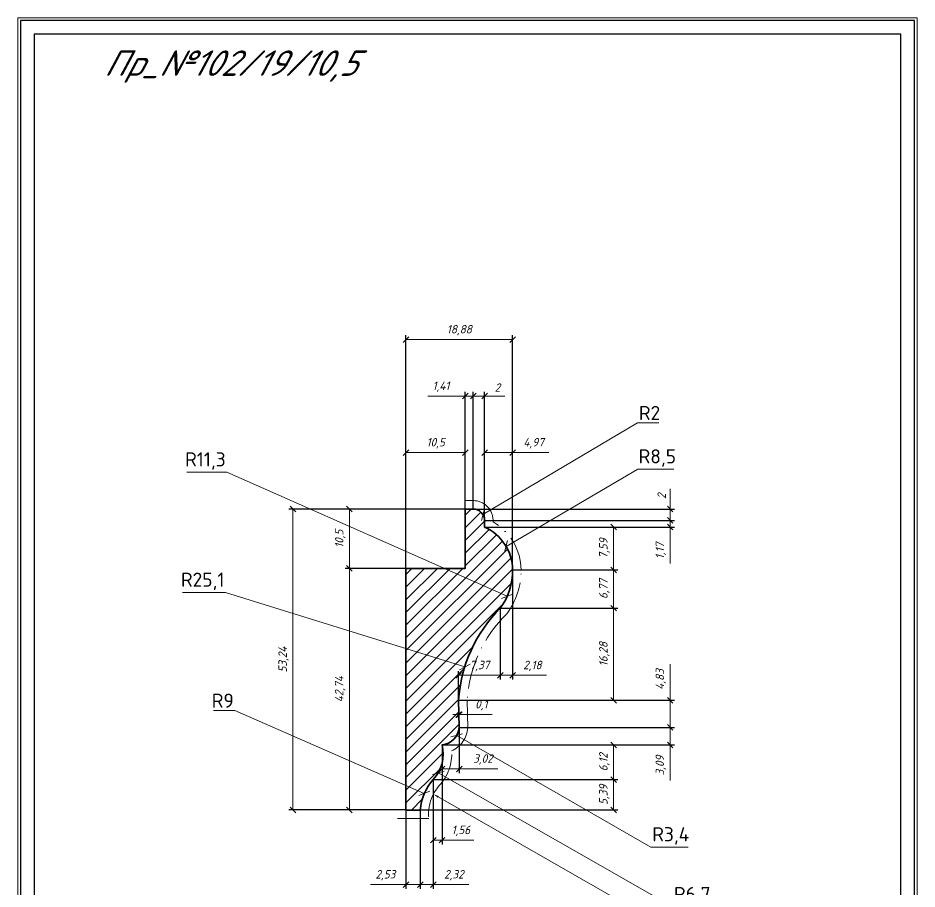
# Model space of a CAD drawing. Header units: millimetres. Extents: x 0 to 159, y 0 to 231.
# Drawn here: x 0 to 159.1, y 77.1 to 231.2 of the extents above; entities that cross this region are included whole.
import ezdxf
from ezdxf import colors
from ezdxf.entities.mleader import LeaderData, LeaderLine
from ezdxf.math import Vec2, Vec3

# ---------------------------------------------------------------- set-up
doc = ezdxf.new("R2010")
doc.units = ezdxf.units.MM
doc.linetypes.add('ACAD_ISO10W100', pattern=[18, 12, -3, 0, -3])
for name, color, linetype, lineweight in [('Пр_№102', 1, 'Continuous', 35), ('служебный слой ЛИНИИ ОСЕВЫЕ', 7, 'ACAD_ISO10W100', 13), ('служебный слой НАДПИСИ', 7, 'Continuous', 13), ('служебный слой РАЗМЕРЫ', 7, 'Continuous', 9), ('служебный слой ШТАМП', 7, 'Continuous', 30), ('служебный слой ШТРИХОВКА', 7, 'Continuous', 5)]:
    doc.layers.add(name, color=color, linetype=linetype, lineweight=lineweight)
doc.styles.add('ЕСКД', font='GOST Common Italic.ttf')
doc.styles.add('ЕСКД профили размеры', font='isocpeur.ttf')
doc.styles.add('ЕСКД профили текст', font='isocpeur.ttf')
doc.dimstyles.new('ЕСКД', dxfattribs={"dimtxt": 3.5, "dimasz": 2.5, "dimexe": 0.75, "dimexo": 0, "dimgap": 0.75, "dimtad": 1, "dimtxsty": 'ЕСКД', "dimblk": 'OBLIQUE', "dimcen": 2.5, "dimclrd": 256, "dimclre": 256, "dimclrt": 256, "dimadec": 0, "dimazin": 0, "dimtfac": 1, "dimtmove": 0, "dimatfit": 3, "dimfxl": 1, "dimlwd": -1, "dimarcsym": 0})
doc.dimstyles.new('ЕСКД профили$4', dxfattribs={"dimtxt": 1.5, "dimasz": 1, "dimexe": 0.3, "dimexo": 0, "dimgap": 0.35, "dimtad": 1, "dimtoh": 1, "dimdec": 1, "dimzin": 9, "dimtxsty": 'ЕСКД профили размеры', "dimblk": 'OBLIQUE', "dimcen": 0, "dimse1": 1, "dimclrd": 256, "dimclre": 256, "dimclrt": 256, "dimadec": 1, "dimazin": 0, "dimtfac": 1, "dimtdec": 1, "dimtofl": 0, "dimtmove": 0, "dimatfit": 3, "dimldrblk": 'DOTSMALL', "dimfxl": 1, "dimlwd": -1, "dimlwe": -1, "dimarcsym": 2})

# ---------------------------------------------------------------- blocks, each defined once
blk = doc.blocks.new('_OBLIQUE')
at = {"color": 0, "linetype": 'ByBlock'}
blk.add_line((-0.5, -0.5), (0.5, 0.5), dxfattribs=at)
blk = doc.blocks.new('*D48')
at = {"layer": 'Defpoints', "color": 0, "transparency": 16777216}
for p in [(73.51, 96.47), (71.2, 91.08), (105.43, 91.08)]:
    blk.add_point(p, dxfattribs=at)
at = {"layer": 'служебный слой РАЗМЕРЫ', "lineweight": -2, "transparency": 16777216}
for p, q in [((73.51, 96.47), (106.18, 96.47)), ((71.2, 91.08), (106.18, 91.08))]:
    blk.add_line(p, q, dxfattribs=at)
at = {"layer": 'служебный слой РАЗМЕРЫ', "transparency": 16777216}
blk.add_line((105.43, 96.47), (105.43, 91.08), dxfattribs=at)
for p, rotation in [((105.43, 96.47), 90), ((105.43, 91.08), 270)]:
    blk.add_blockref('_OBLIQUE', p, dxfattribs=dict(at, rotation=rotation))
at = {"layer": 'служебный слой РАЗМЕРЫ', "transparency": 16777216, "insert": (103.78, 93.77), "char_height": 1.5, "attachment_point": 5, "rotation": 90, "style": 'ЕСКД'}
blk.add_mtext('5,39', dxfattribs=at)
blk = doc.blocks.new('*D49')
at = {"layer": 'Defpoints', "color": 0, "transparency": 16777216}
for p in [(75.07, 102.58), (105.43, 102.58), (73.51, 96.47)]:
    blk.add_point(p, dxfattribs=at)
at = {"layer": 'служебный слой РАЗМЕРЫ', "lineweight": -2, "transparency": 16777216}
for p, q in [((75.07, 102.58), (106.18, 102.58)), ((73.51, 96.47), (106.18, 96.47))]:
    blk.add_line(p, q, dxfattribs=at)
at = {"layer": 'служебный слой РАЗМЕРЫ', "transparency": 16777216}
blk.add_line((105.43, 96.47), (105.43, 102.58), dxfattribs=at)
for p, rotation in [((105.43, 102.58), 90), ((105.43, 96.47), 270)]:
    blk.add_blockref('_OBLIQUE', p, dxfattribs=dict(at, rotation=rotation))
at = {"layer": 'служебный слой РАЗМЕРЫ', "transparency": 16777216, "insert": (103.78, 99.52), "char_height": 1.5, "attachment_point": 5, "rotation": 90, "style": 'ЕСКД'}
blk.add_mtext('6,12', dxfattribs=at)
blk = doc.blocks.new('*D50')
at = {"layer": 'Defpoints', "color": 0, "transparency": 16777216}
for p in [(78.09, 105.68), (75.07, 102.58), (115.43, 102.58)]:
    blk.add_point(p, dxfattribs=at)
at = {"layer": 'служебный слой РАЗМЕРЫ', "lineweight": -2, "transparency": 16777216}
for p, q in [((78.09, 105.68), (116.18, 105.68)), ((75.07, 102.58), (116.18, 102.58))]:
    blk.add_line(p, q, dxfattribs=at)
at = {"layer": 'служебный слой РАЗМЕРЫ', "transparency": 16777216}
for p, q in [((115.43, 105.68), (115.43, 102.58)), ((115.43, 102.58), (115.43, 96.3))]:
    blk.add_line(p, q, dxfattribs=at)
for p, rotation in [((115.43, 105.68), 90), ((115.43, 102.58), 270)]:
    blk.add_blockref('_OBLIQUE', p, dxfattribs=dict(at, rotation=rotation))
at = {"layer": 'служебный слой РАЗМЕРЫ', "transparency": 16777216, "insert": (113.78, 98.94), "char_height": 1.5, "attachment_point": 5, "rotation": 90, "style": 'ЕСКД'}
blk.add_mtext('3,09', dxfattribs=at)
blk = doc.blocks.new('*D51')
at = {"layer": 'Defpoints', "color": 0, "transparency": 16777216}
for p in [(85.37, 126.79), (105.43, 126.79), (77.99, 110.5)]:
    blk.add_point(p, dxfattribs=at)
at = {"layer": 'служебный слой РАЗМЕРЫ', "lineweight": -2, "transparency": 16777216}
for p, q in [((85.37, 126.79), (106.18, 126.79)), ((77.99, 110.5), (106.18, 110.5))]:
    blk.add_line(p, q, dxfattribs=at)
at = {"layer": 'служебный слой РАЗМЕРЫ', "transparency": 16777216}
blk.add_line((105.43, 110.5), (105.43, 126.79), dxfattribs=at)
for p, rotation in [((105.43, 126.79), 90), ((105.43, 110.5), 270)]:
    blk.add_blockref('_OBLIQUE', p, dxfattribs=dict(at, rotation=rotation))
at = {"layer": 'служебный слой РАЗМЕРЫ', "transparency": 16777216, "insert": (103.78, 118.64), "char_height": 1.5, "attachment_point": 5, "rotation": 90, "style": 'ЕСКД'}
blk.add_mtext('16,28', dxfattribs=at)
blk = doc.blocks.new('*D52')
at = {"layer": 'Defpoints', "color": 0, "transparency": 16777216}
for p in [(87.55, 133.56), (105.43, 133.56), (85.37, 126.79)]:
    blk.add_point(p, dxfattribs=at)
at = {"layer": 'служебный слой РАЗМЕРЫ', "lineweight": -2, "transparency": 16777216}
for p, q in [((87.55, 133.56), (106.18, 133.56)), ((85.37, 126.79), (106.18, 126.79))]:
    blk.add_line(p, q, dxfattribs=at)
at = {"layer": 'служебный слой РАЗМЕРЫ', "transparency": 16777216}
blk.add_line((105.43, 126.79), (105.43, 133.56), dxfattribs=at)
for p, rotation in [((105.43, 133.56), 90), ((105.43, 126.79), 270)]:
    blk.add_blockref('_OBLIQUE', p, dxfattribs=dict(at, rotation=rotation))
at = {"layer": 'служебный слой РАЗМЕРЫ', "transparency": 16777216, "insert": (103.78, 130.17), "char_height": 1.5, "attachment_point": 5, "rotation": 90, "style": 'ЕСКД'}
blk.add_mtext('6,77', dxfattribs=at)
blk = doc.blocks.new('*D53')
at = {"layer": 'Defpoints', "color": 0, "transparency": 16777216}
for p in [(82.58, 141.15), (87.55, 133.56), (105.43, 133.56)]:
    blk.add_point(p, dxfattribs=at)
at = {"layer": 'служебный слой РАЗМЕРЫ', "lineweight": -2, "transparency": 16777216}
for p, q in [((82.58, 141.15), (106.18, 141.15)), ((87.55, 133.56), (106.18, 133.56))]:
    blk.add_line(p, q, dxfattribs=at)
at = {"layer": 'служебный слой РАЗМЕРЫ', "transparency": 16777216}
blk.add_line((105.43, 141.15), (105.43, 133.56), dxfattribs=at)
for p, rotation in [((105.43, 141.15), 90), ((105.43, 133.56), 270)]:
    blk.add_blockref('_OBLIQUE', p, dxfattribs=dict(at, rotation=rotation))
at = {"layer": 'служебный слой РАЗМЕРЫ', "transparency": 16777216, "insert": (103.78, 137.35), "char_height": 1.5, "attachment_point": 5, "rotation": 90, "style": 'ЕСКД'}
blk.add_mtext('7,59', dxfattribs=at)
blk = doc.blocks.new('*D54')
at = {"layer": 'Defpoints', "color": 0, "transparency": 16777216}
for p in [(82.58, 142.32), (82.58, 141.15), (115.43, 141.15)]:
    blk.add_point(p, dxfattribs=at)
at = {"layer": 'служебный слой РАЗМЕРЫ', "transparency": 16777216}
for p, q in [((115.43, 142.32), (115.43, 143.32)), ((115.43, 142.32), (115.43, 141.15)), ((115.43, 141.15), (115.43, 134.7))]:
    blk.add_line(p, q, dxfattribs=at)
at = {"layer": 'служебный слой РАЗМЕРЫ', "lineweight": -2, "transparency": 16777216}
for p, q in [((82.58, 142.32), (116.18, 142.32)), ((82.58, 141.15), (116.18, 141.15))]:
    blk.add_line(p, q, dxfattribs=at)
at = {"layer": 'служебный слой РАЗМЕРЫ', "transparency": 16777216}
for p, rotation in [((115.43, 142.32), 270), ((115.43, 141.15), 90)]:
    blk.add_blockref('_OBLIQUE', p, dxfattribs=dict(at, rotation=rotation))
at = {"layer": 'служебный слой РАЗМЕРЫ', "transparency": 16777216, "insert": (113.78, 136.92), "char_height": 1.5, "attachment_point": 5, "rotation": 90, "style": 'ЕСКД'}
blk.add_mtext('1,17', dxfattribs=at)
blk = doc.blocks.new('*D55')
at = {"layer": 'Defpoints', "color": 0, "transparency": 16777216}
for p in [(68.67, 133.82), (58.67, 91.08), (68.67, 91.08)]:
    blk.add_point(p, dxfattribs=at)
at = {"layer": 'служебный слой РАЗМЕРЫ', "lineweight": -2, "transparency": 16777216}
for p, q in [((68.67, 133.82), (57.92, 133.82)), ((68.67, 91.08), (57.92, 91.08))]:
    blk.add_line(p, q, dxfattribs=at)
at = {"layer": 'служебный слой РАЗМЕРЫ', "transparency": 16777216}
blk.add_line((58.67, 133.82), (58.67, 91.08), dxfattribs=at)
for p, rotation in [((58.67, 133.82), 90), ((58.67, 91.08), 270)]:
    blk.add_blockref('_OBLIQUE', p, dxfattribs=dict(at, rotation=rotation))
at = {"layer": 'служебный слой РАЗМЕРЫ', "transparency": 16777216, "insert": (57.02, 112.45), "char_height": 1.5, "attachment_point": 5, "rotation": 90, "style": 'ЕСКД'}
blk.add_mtext('42,74', dxfattribs=at)
blk = doc.blocks.new('*D37')
at = {"layer": 'Defpoints', "color": 0, "transparency": 16777216}
for p in [(79.17, 144.32), (58.67, 133.82), (68.67, 133.82)]:
    blk.add_point(p, dxfattribs=at)
at = {"layer": 'служебный слой РАЗМЕРЫ', "lineweight": -2, "transparency": 16777216}
for p, q in [((79.17, 144.32), (57.92, 144.32)), ((68.67, 133.82), (57.92, 133.82))]:
    blk.add_line(p, q, dxfattribs=at)
at = {"layer": 'служебный слой РАЗМЕРЫ', "transparency": 16777216}
blk.add_line((58.67, 144.32), (58.67, 133.82), dxfattribs=at)
for p, rotation in [((58.67, 144.32), 90), ((58.67, 133.82), 270)]:
    blk.add_blockref('_OBLIQUE', p, dxfattribs=dict(at, rotation=rotation))
at = {"layer": 'служебный слой РАЗМЕРЫ', "transparency": 16777216, "insert": (57.02, 139.07), "char_height": 1.5, "attachment_point": 5, "rotation": 90, "style": 'ЕСКД'}
blk.add_mtext('10,5', dxfattribs=at)
blk = doc.blocks.new('*D38')
at = {"layer": 'Defpoints', "color": 0, "transparency": 16777216}
for p in [(79.17, 154.32), (79.17, 144.32), (68.67, 133.82)]:
    blk.add_point(p, dxfattribs=at)
at = {"layer": 'служебный слой РАЗМЕРЫ', "lineweight": -2, "transparency": 16777216}
for p, q in [((68.67, 133.82), (68.67, 155.07)), ((79.17, 144.32), (79.17, 155.07))]:
    blk.add_line(p, q, dxfattribs=at)
at = {"layer": 'служебный слой РАЗМЕРЫ', "transparency": 16777216}
blk.add_line((68.67, 154.32), (79.17, 154.32), dxfattribs=at)
at = {"layer": 'служебный слой РАЗМЕРЫ', "transparency": 16777216, "rotation": 180}
blk.add_blockref('_OBLIQUE', (68.67, 154.32), dxfattribs=at)
at = {"layer": 'служебный слой РАЗМЕРЫ', "transparency": 16777216}
blk.add_blockref('_OBLIQUE', (79.17, 154.32), dxfattribs=at)
at = {"layer": 'служебный слой РАЗМЕРЫ', "transparency": 16777216, "insert": (73.92, 155.97), "char_height": 1.5, "attachment_point": 5, "style": 'ЕСКД'}
blk.add_mtext('10,5', dxfattribs=at)
blk = doc.blocks.new('*D56')
at = {"layer": 'Defpoints', "color": 0, "transparency": 16777216}
for p in [(79.17, 164.32), (79.17, 144.32), (80.58, 144.32)]:
    blk.add_point(p, dxfattribs=at)
at = {"layer": 'служебный слой РАЗМЕРЫ', "transparency": 16777216}
for p, q in [((79.17, 164.32), (72.56, 164.32)), ((80.58, 164.32), (79.17, 164.32)), ((80.58, 164.32), (81.58, 164.32))]:
    blk.add_line(p, q, dxfattribs=at)
at = {"layer": 'служебный слой РАЗМЕРЫ', "lineweight": -2, "transparency": 16777216}
for p, q in [((79.17, 144.32), (79.17, 165.07)), ((80.58, 144.32), (80.58, 165.07))]:
    blk.add_line(p, q, dxfattribs=at)
at = {"layer": 'служебный слой РАЗМЕРЫ', "transparency": 16777216}
blk.add_blockref('_OBLIQUE', (79.17, 164.32), dxfattribs=at)
at = {"layer": 'служебный слой РАЗМЕРЫ', "transparency": 16777216, "rotation": 180}
blk.add_blockref('_OBLIQUE', (80.58, 164.32), dxfattribs=at)
at = {"layer": 'служебный слой РАЗМЕРЫ', "transparency": 16777216, "insert": (74.86, 165.97), "char_height": 1.5, "attachment_point": 5, "style": 'ЕСКД'}
blk.add_mtext('1,41', dxfattribs=at)
blk = doc.blocks.new('*D39')
at = {"layer": 'Defpoints', "color": 0, "transparency": 16777216}
for p in [(82.58, 164.32), (80.58, 144.32), (82.58, 142.32)]:
    blk.add_point(p, dxfattribs=at)
at = {"layer": 'служебный слой РАЗМЕРЫ', "lineweight": -2, "transparency": 16777216}
for p, q in [((80.58, 144.32), (80.58, 165.07)), ((82.58, 142.32), (82.58, 165.07))]:
    blk.add_line(p, q, dxfattribs=at)
at = {"layer": 'служебный слой РАЗМЕРЫ', "transparency": 16777216}
for p, q in [((80.58, 164.32), (82.58, 164.32)), ((82.58, 164.32), (86.14, 164.32))]:
    blk.add_line(p, q, dxfattribs=at)
at = {"layer": 'служебный слой РАЗМЕРЫ', "transparency": 16777216, "rotation": 180}
blk.add_blockref('_OBLIQUE', (80.58, 164.32), dxfattribs=at)
at = {"layer": 'служебный слой РАЗМЕРЫ', "transparency": 16777216}
blk.add_blockref('_OBLIQUE', (82.58, 164.32), dxfattribs=at)
at = {"layer": 'служебный слой РАЗМЕРЫ', "transparency": 16777216, "insert": (84.86, 165.82), "char_height": 1.5, "attachment_point": 5, "style": 'ЕСКД'}
blk.add_mtext('2', dxfattribs=at)
blk = doc.blocks.new('*D57')
at = {"layer": 'Defpoints', "color": 0, "transparency": 16777216}
for p in [(87.55, 154.32), (82.58, 141.15), (87.55, 133.56)]:
    blk.add_point(p, dxfattribs=at)
at = {"layer": 'служебный слой РАЗМЕРЫ', "lineweight": -2, "transparency": 16777216}
for p, q in [((82.58, 141.15), (82.58, 155.07)), ((87.55, 133.56), (87.55, 155.07))]:
    blk.add_line(p, q, dxfattribs=at)
at = {"layer": 'служебный слой РАЗМЕРЫ', "transparency": 16777216}
for p, q in [((82.58, 154.32), (87.55, 154.32)), ((87.55, 154.32), (93.97, 154.32))]:
    blk.add_line(p, q, dxfattribs=at)
at = {"layer": 'служебный слой РАЗМЕРЫ', "transparency": 16777216, "rotation": 180}
blk.add_blockref('_OBLIQUE', (82.58, 154.32), dxfattribs=at)
at = {"layer": 'служебный слой РАЗМЕРЫ', "transparency": 16777216}
blk.add_blockref('_OBLIQUE', (87.55, 154.32), dxfattribs=at)
at = {"layer": 'служебный слой РАЗМЕРЫ', "transparency": 16777216, "insert": (91.26, 155.97), "char_height": 1.5, "attachment_point": 5, "style": 'ЕСКД'}
blk.add_mtext('4,97', dxfattribs=at)
blk = doc.blocks.new('*D58')
at = {"layer": 'Defpoints', "color": 0, "transparency": 16777216}
for p in [(87.55, 133.56), (85.37, 126.79), (87.55, 114.91)]:
    blk.add_point(p, dxfattribs=at)
at = {"layer": 'служебный слой РАЗМЕРЫ', "lineweight": -2, "transparency": 16777216}
for p, q in [((87.55, 133.56), (87.55, 114.16)), ((85.37, 126.79), (85.37, 114.16))]:
    blk.add_line(p, q, dxfattribs=at)
at = {"layer": 'служебный слой РАЗМЕРЫ', "transparency": 16777216}
for p, q in [((85.37, 114.91), (87.55, 114.91)), ((87.55, 114.91), (93.52, 114.91))]:
    blk.add_line(p, q, dxfattribs=at)
at = {"layer": 'служебный слой РАЗМЕРЫ', "transparency": 16777216, "rotation": 180}
blk.add_blockref('_OBLIQUE', (85.37, 114.91), dxfattribs=at)
at = {"layer": 'служебный слой РАЗМЕРЫ', "transparency": 16777216}
blk.add_blockref('_OBLIQUE', (87.55, 114.91), dxfattribs=at)
at = {"layer": 'служебный слой РАЗМЕРЫ', "transparency": 16777216, "insert": (91.04, 116.56), "char_height": 1.5, "attachment_point": 5, "style": 'ЕСКД'}
blk.add_mtext('2,18', dxfattribs=at)
blk = doc.blocks.new('*D59')
at = {"layer": 'Defpoints', "color": 0, "transparency": 16777216}
for p in [(85.37, 126.79), (77.99, 114.91), (77.99, 110.5)]:
    blk.add_point(p, dxfattribs=at)
at = {"layer": 'служебный слой РАЗМЕРЫ', "lineweight": -2, "transparency": 16777216}
for p, q in [((85.37, 126.79), (85.37, 114.16)), ((77.99, 110.5), (77.99, 115.66))]:
    blk.add_line(p, q, dxfattribs=at)
at = {"layer": 'служебный слой РАЗМЕРЫ', "transparency": 16777216}
blk.add_line((85.37, 114.91), (77.99, 114.91), dxfattribs=at)
at = {"layer": 'служебный слой РАЗМЕРЫ', "transparency": 16777216, "rotation": 180}
blk.add_blockref('_OBLIQUE', (77.99, 114.91), dxfattribs=at)
at = {"layer": 'служебный слой РАЗМЕРЫ', "transparency": 16777216}
blk.add_blockref('_OBLIQUE', (85.37, 114.91), dxfattribs=at)
at = {"layer": 'служебный слой РАЗМЕРЫ', "transparency": 16777216, "insert": (81.68, 116.56), "char_height": 1.5, "attachment_point": 5, "style": 'ЕСКД'}
blk.add_mtext('7,37', dxfattribs=at)
blk = doc.blocks.new('*D60')
at = {"layer": 'Defpoints', "color": 0, "transparency": 16777216}
for p in [(77.99, 110.5), (78.09, 107.96), (78.09, 105.68)]:
    blk.add_point(p, dxfattribs=at)
at = {"layer": 'служебный слой РАЗМЕРЫ', "lineweight": -2, "transparency": 16777216}
for p, q in [((77.99, 110.5), (77.99, 107.21)), ((78.09, 105.68), (78.09, 108.71))]:
    blk.add_line(p, q, dxfattribs=at)
at = {"layer": 'служебный слой РАЗМЕРЫ', "transparency": 16777216}
for p, q in [((77.99, 107.96), (76.99, 107.96)), ((77.99, 107.96), (78.09, 107.96)), ((78.09, 107.96), (83.93, 107.96))]:
    blk.add_line(p, q, dxfattribs=at)
blk.add_blockref('_OBLIQUE', (77.99, 107.96), dxfattribs=at)
at = {"layer": 'служебный слой РАЗМЕРЫ', "transparency": 16777216, "rotation": 180}
blk.add_blockref('_OBLIQUE', (78.09, 107.96), dxfattribs=at)
at = {"layer": 'служебный слой РАЗМЕРЫ', "transparency": 16777216, "insert": (82.01, 109.61), "char_height": 1.5, "attachment_point": 5, "style": 'ЕСКД'}
blk.add_mtext('0,1', dxfattribs=at)
blk = doc.blocks.new('*D61')
at = {"layer": 'Defpoints', "color": 0, "transparency": 16777216}
for p in [(78.09, 105.68), (75.07, 102.58), (75.07, 98.36)]:
    blk.add_point(p, dxfattribs=at)
at = {"layer": 'служебный слой РАЗМЕРЫ', "lineweight": -2, "transparency": 16777216}
for p, q in [((78.09, 105.68), (78.09, 97.61)), ((75.07, 102.58), (75.07, 97.61))]:
    blk.add_line(p, q, dxfattribs=at)
at = {"layer": 'служебный слой РАЗМЕРЫ', "transparency": 16777216}
for p, q in [((75.07, 98.36), (78.09, 98.36)), ((78.09, 98.36), (84.93, 98.36))]:
    blk.add_line(p, q, dxfattribs=at)
at = {"layer": 'служебный слой РАЗМЕРЫ', "transparency": 16777216, "rotation": 180}
blk.add_blockref('_OBLIQUE', (75.07, 98.36), dxfattribs=at)
at = {"layer": 'служебный слой РАЗМЕРЫ', "transparency": 16777216}
blk.add_blockref('_OBLIQUE', (78.09, 98.36), dxfattribs=at)
at = {"layer": 'служебный слой РАЗМЕРЫ', "transparency": 16777216, "insert": (82.29, 100.01), "char_height": 1.5, "attachment_point": 5, "style": 'ЕСКД'}
blk.add_mtext('3,02', dxfattribs=at)
blk = doc.blocks.new('*D40')
at = {"layer": 'Defpoints', "color": 0, "transparency": 16777216}
for p in [(75.07, 102.58), (73.51, 96.47), (75.07, 85.74)]:
    blk.add_point(p, dxfattribs=at)
at = {"layer": 'служебный слой РАЗМЕРЫ', "lineweight": -2, "transparency": 16777216}
for p, q in [((75.07, 102.58), (75.07, 84.99)), ((73.51, 96.47), (73.51, 84.99))]:
    blk.add_line(p, q, dxfattribs=at)
at = {"layer": 'служебный слой РАЗМЕРЫ', "transparency": 16777216}
for p, q in [((73.51, 85.74), (75.07, 85.74)), ((75.07, 85.74), (80.68, 85.74))]:
    blk.add_line(p, q, dxfattribs=at)
at = {"layer": 'служебный слой РАЗМЕРЫ', "transparency": 16777216, "rotation": 180}
blk.add_blockref('_OBLIQUE', (73.51, 85.74), dxfattribs=at)
at = {"layer": 'служебный слой РАЗМЕРЫ', "transparency": 16777216}
blk.add_blockref('_OBLIQUE', (75.07, 85.74), dxfattribs=at)
at = {"layer": 'служебный слой РАЗМЕРЫ', "transparency": 16777216, "insert": (78.38, 87.39), "char_height": 1.5, "attachment_point": 5, "style": 'ЕСКД'}
blk.add_mtext('1,56', dxfattribs=at)
blk = doc.blocks.new('*D41')
at = {"layer": 'Defpoints', "color": 0, "transparency": 16777216}
for p in [(73.51, 96.47), (71.2, 91.08), (73.51, 77.88)]:
    blk.add_point(p, dxfattribs=at)
at = {"layer": 'служебный слой РАЗМЕРЫ', "lineweight": -2, "transparency": 16777216}
for p, q in [((73.51, 96.47), (73.51, 77.13)), ((71.2, 91.08), (71.2, 77.13))]:
    blk.add_line(p, q, dxfattribs=at)
at = {"layer": 'служебный слой РАЗМЕРЫ', "transparency": 16777216}
for p, q in [((71.2, 77.88), (73.51, 77.88)), ((73.51, 77.88), (79.8, 77.88))]:
    blk.add_line(p, q, dxfattribs=at)
at = {"layer": 'служебный слой РАЗМЕРЫ', "transparency": 16777216, "rotation": 180}
blk.add_blockref('_OBLIQUE', (71.2, 77.88), dxfattribs=at)
at = {"layer": 'служебный слой РАЗМЕРЫ', "transparency": 16777216}
blk.add_blockref('_OBLIQUE', (73.51, 77.88), dxfattribs=at)
at = {"layer": 'служебный слой РАЗМЕРЫ', "transparency": 16777216, "insert": (77.15, 79.53), "char_height": 1.5, "attachment_point": 5, "style": 'ЕСКД'}
blk.add_mtext('2,32', dxfattribs=at)
blk = doc.blocks.new('*D62')
at = {"layer": 'Defpoints', "color": 0, "transparency": 16777216}
for p in [(68.67, 91.08), (71.2, 91.08), (68.67, 77.88)]:
    blk.add_point(p, dxfattribs=at)
at = {"layer": 'служебный слой РАЗМЕРЫ', "lineweight": -2, "transparency": 16777216}
for p, q in [((68.67, 91.08), (68.67, 77.13)), ((71.2, 91.08), (71.2, 77.13))]:
    blk.add_line(p, q, dxfattribs=at)
at = {"layer": 'служебный слой РАЗМЕРЫ', "transparency": 16777216}
for p, q in [((68.67, 77.88), (62.39, 77.88)), ((71.2, 77.88), (68.67, 77.88))]:
    blk.add_line(p, q, dxfattribs=at)
at = {"layer": 'служебный слой РАЗМЕРЫ', "transparency": 16777216, "rotation": 180}
blk.add_blockref('_OBLIQUE', (68.67, 77.88), dxfattribs=at)
at = {"layer": 'служебный слой РАЗМЕРЫ', "transparency": 16777216}
blk.add_blockref('_OBLIQUE', (71.2, 77.88), dxfattribs=at)
at = {"layer": 'служебный слой РАЗМЕРЫ', "transparency": 16777216, "insert": (65.03, 79.53), "char_height": 1.5, "attachment_point": 5, "style": 'ЕСКД'}
blk.add_mtext('2,53', dxfattribs=at)
blk = doc.blocks.new('*D63')
at = {"layer": 'Defpoints', "color": 0, "transparency": 16777216}
for p in [(77.99, 110.5), (115.43, 110.5), (78.09, 105.68)]:
    blk.add_point(p, dxfattribs=at)
at = {"layer": 'служебный слой РАЗМЕРЫ', "transparency": 16777216}
for p, q in [((115.43, 110.5), (115.43, 116.86)), ((115.43, 105.68), (115.43, 110.5))]:
    blk.add_line(p, q, dxfattribs=at)
at = {"layer": 'служебный слой РАЗМЕРЫ', "lineweight": -2, "transparency": 16777216}
for p, q in [((77.99, 110.5), (116.18, 110.5)), ((78.09, 105.68), (116.18, 105.68))]:
    blk.add_line(p, q, dxfattribs=at)
at = {"layer": 'служебный слой РАЗМЕРЫ', "transparency": 16777216}
for p, rotation in [((115.43, 110.5), 90), ((115.43, 105.68), 270)]:
    blk.add_blockref('_OBLIQUE', p, dxfattribs=dict(at, rotation=rotation))
at = {"layer": 'служебный слой РАЗМЕРЫ', "transparency": 16777216, "insert": (113.78, 114.18), "char_height": 1.5, "attachment_point": 5, "rotation": 90, "style": 'ЕСКД'}
blk.add_mtext('4,83', dxfattribs=at)
blk = doc.blocks.new('*D64')
at = {"layer": 'Defpoints', "color": 0, "transparency": 16777216}
for p in [(80.58, 144.32), (115.43, 144.32), (82.58, 142.32)]:
    blk.add_point(p, dxfattribs=at)
at = {"layer": 'служебный слой РАЗМЕРЫ', "transparency": 16777216}
for p, q in [((115.43, 144.32), (115.43, 147.89)), ((115.43, 142.32), (115.43, 144.32))]:
    blk.add_line(p, q, dxfattribs=at)
at = {"layer": 'служебный слой РАЗМЕРЫ', "lineweight": -2, "transparency": 16777216}
for p, q in [((80.58, 144.32), (116.18, 144.32)), ((82.58, 142.32), (116.18, 142.32))]:
    blk.add_line(p, q, dxfattribs=at)
at = {"layer": 'служебный слой РАЗМЕРЫ', "transparency": 16777216}
for p, rotation in [((115.43, 144.32), 90), ((115.43, 142.32), 270)]:
    blk.add_blockref('_OBLIQUE', p, dxfattribs=dict(at, rotation=rotation))
at = {"layer": 'служебный слой РАЗМЕРЫ', "transparency": 16777216, "insert": (113.93, 146.6), "char_height": 1.5, "attachment_point": 5, "rotation": 90, "style": 'ЕСКД'}
blk.add_mtext('2', dxfattribs=at)
blk = doc.blocks.new('*D65')
at = {"layer": 'Defpoints', "color": 0, "transparency": 16777216}
for p in [(71.92, 94.02), (80.16, 90.42)]:
    blk.add_point(p, dxfattribs=at)
at = {"layer": 'служебный слой РАЗМЕРЫ', "transparency": 16777216}
for p, q in [((34.63, 108.67), (38.38, 108.67)), ((38.38, 108.67), (71.92, 94.02))]:
    blk.add_line(p, q, dxfattribs=at)
at = {"layer": 'служебный слой РАЗМЕРЫ', "transparency": 16777216, "xscale": 1.5, "yscale": 1.5, "zscale": 1.5, "rotation": 336.3990760488906}
blk.add_blockref('_OBLIQUE', (71.92, 94.02), dxfattribs=at)
at = {"layer": 'служебный слой РАЗМЕРЫ', "lineweight": 5, "transparency": 16777216, "insert": (36.25, 110.42), "char_height": 2.5, "attachment_point": 5, "style": 'ЕСКД профили размеры'}
blk.add_mtext('R9', dxfattribs=at)
blk = doc.blocks.new('_DotSmall')
at = {"color": 0, "linetype": 'ByBlock', "lineweight": -3, "const_width": 0.5}
blk.add_lwpolyline([(-0.0625, 0, 1), (0.0625, 0, 1)], format="xyb", close=True, dxfattribs=at)
blk = doc.blocks.new('*D35')
at = {"layer": 'Defpoints', "color": 0, "transparency": 16777216}
for p in [(79.17, 144.32), (48.67, 91.08), (58.67, 91.08)]:
    blk.add_point(p, dxfattribs=at)
at = {"layer": 'служебный слой РАЗМЕРЫ', "lineweight": -2, "transparency": 16777216}
for p, q in [((79.17, 144.32), (47.92, 144.32)), ((58.67, 91.08), (47.92, 91.08))]:
    blk.add_line(p, q, dxfattribs=at)
at = {"layer": 'служебный слой РАЗМЕРЫ', "transparency": 16777216}
blk.add_line((48.67, 144.32), (48.67, 91.08), dxfattribs=at)
for p, rotation in [((48.67, 144.32), 90), ((48.67, 91.08), 270)]:
    blk.add_blockref('_OBLIQUE', p, dxfattribs=dict(at, rotation=rotation))
at = {"layer": 'служебный слой РАЗМЕРЫ', "transparency": 16777216, "insert": (47.02, 117.7), "char_height": 1.5, "attachment_point": 5, "rotation": 90, "style": 'ЕСКД'}
blk.add_mtext('53,24', dxfattribs=at)
blk = doc.blocks.new('*D36')
at = {"layer": 'Defpoints', "color": 0, "transparency": 16777216}
for p in [(87.55, 174.32), (68.67, 133.82), (87.55, 133.56)]:
    blk.add_point(p, dxfattribs=at)
at = {"layer": 'служебный слой РАЗМЕРЫ', "lineweight": -2, "transparency": 16777216}
for p, q in [((68.67, 133.82), (68.67, 175.07)), ((87.55, 133.56), (87.55, 175.07))]:
    blk.add_line(p, q, dxfattribs=at)
at = {"layer": 'служебный слой РАЗМЕРЫ', "transparency": 16777216}
blk.add_line((68.67, 174.32), (87.55, 174.32), dxfattribs=at)
at = {"layer": 'служебный слой РАЗМЕРЫ', "transparency": 16777216, "rotation": 180}
blk.add_blockref('_OBLIQUE', (68.67, 174.32), dxfattribs=at)
at = {"layer": 'служебный слой РАЗМЕРЫ', "transparency": 16777216}
blk.add_blockref('_OBLIQUE', (87.55, 174.32), dxfattribs=at)
at = {"layer": 'служебный слой РАЗМЕРЫ', "transparency": 16777216, "insert": (78.11, 175.97), "char_height": 1.5, "attachment_point": 5, "style": 'ЕСКД'}
blk.add_mtext('18,88', dxfattribs=at)
blk = doc.blocks.new('*D42')
at = {"layer": 'Defpoints', "color": 0, "transparency": 16777216}
for p in [(68.54, 100.99), (74.38, 97.66)]:
    blk.add_point(p, dxfattribs=at)
at = {"layer": 'служебный слой РАЗМЕРЫ', "transparency": 16777216}
for p, q in [((115.9, 73.92), (74.38, 97.66)), ((122.28, 73.92), (115.9, 73.92))]:
    blk.add_line(p, q, dxfattribs=at)
at = {"layer": 'служебный слой РАЗМЕРЫ', "transparency": 16777216, "xscale": 1.5, "yscale": 1.5, "zscale": 1.5, "rotation": 150.2464881242118}
blk.add_blockref('_OBLIQUE', (74.38, 97.66), dxfattribs=at)
at = {"layer": 'служебный слой РАЗМЕРЫ', "lineweight": 5, "transparency": 16777216, "insert": (119.34, 75.92), "char_height": 2.5, "attachment_point": 5, "style": 'ЕСКД профили размеры'}
blk.add_mtext('R6,7', dxfattribs=at)
blk = doc.blocks.new('*D43')
at = {"layer": 'Defpoints', "color": 0, "transparency": 16777216}
for p in [(74.66, 106), (77.65, 104.28)]:
    blk.add_point(p, dxfattribs=at)
at = {"layer": 'служебный слой РАЗМЕРЫ', "transparency": 16777216}
for p, q in [((111.98, 84.5), (77.65, 104.28)), ((118.6, 84.5), (111.98, 84.5))]:
    blk.add_line(p, q, dxfattribs=at)
at = {"layer": 'служебный слой РАЗМЕРЫ', "transparency": 16777216, "xscale": 1.5, "yscale": 1.5, "zscale": 1.5, "rotation": 150.0458245788704}
blk.add_blockref('_OBLIQUE', (77.65, 104.28), dxfattribs=at)
at = {"layer": 'служебный слой РАЗМЕРЫ', "lineweight": 5, "transparency": 16777216, "insert": (115.54, 86.5), "char_height": 2.5, "attachment_point": 5, "style": 'ЕСКД профили размеры'}
blk.add_mtext('R3,4', dxfattribs=at)
blk = doc.blocks.new('*D44')
at = {"layer": 'Defpoints', "color": 0, "transparency": 16777216}
for p in [(79.08, 116.4), (103.1, 108.95)]:
    blk.add_point(p, dxfattribs=at)
at = {"layer": 'служебный слой РАЗМЕРЫ', "transparency": 16777216}
for p, q in [((29.13, 129.54), (36.75, 129.54)), ((36.75, 129.54), (79.08, 116.4))]:
    blk.add_line(p, q, dxfattribs=at)
at = {"layer": 'служебный слой РАЗМЕРЫ', "transparency": 16777216, "xscale": 1.5, "yscale": 1.5, "zscale": 1.5, "rotation": 342.7523673181958}
blk.add_blockref('_OBLIQUE', (79.08, 116.4), dxfattribs=at)
at = {"layer": 'служебный слой РАЗМЕРЫ', "lineweight": 5, "transparency": 16777216, "insert": (32.69, 131.54), "char_height": 2.5, "attachment_point": 5, "style": 'ЕСКД профили размеры'}
blk.add_mtext('R25,1', dxfattribs=at)
blk = doc.blocks.new('*D45')
at = {"layer": 'Defpoints', "color": 0, "transparency": 16777216}
for p in [(65.99, 138), (76.29, 133.45)]:
    blk.add_point(p, dxfattribs=at)
at = {"layer": 'служебный слой РАЗМЕРЫ', "transparency": 16777216}
for p, q in [((29.86, 150.83), (36.99, 150.83)), ((36.99, 150.83), (86.59, 128.89))]:
    blk.add_line(p, q, dxfattribs=at)
at = {"layer": 'служебный слой РАЗМЕРЫ', "transparency": 16777216, "xscale": 1.5, "yscale": 1.5, "zscale": 1.5, "rotation": 336.1450345737499}
blk.add_blockref('_OBLIQUE', (86.59, 128.89), dxfattribs=at)
at = {"layer": 'служебный слой РАЗМЕРЫ', "lineweight": 5, "transparency": 16777216, "insert": (33.17, 152.83), "char_height": 2.5, "attachment_point": 5, "style": 'ЕСКД профили размеры'}
blk.add_mtext('R11,3', dxfattribs=at)
blk = doc.blocks.new('*D46')
at = {"layer": 'Defpoints', "color": 0, "transparency": 16777216}
for p in [(86.39, 137.71), (79.06, 133.42)]:
    blk.add_point(p, dxfattribs=at)
at = {"layer": 'служебный слой РАЗМЕРЫ', "transparency": 16777216}
for p, q in [((109.72, 151.36), (86.39, 137.71)), ((116.1, 151.36), (109.72, 151.36))]:
    blk.add_line(p, q, dxfattribs=at)
at = {"layer": 'служебный слой РАЗМЕРЫ', "transparency": 16777216, "xscale": 1.5, "yscale": 1.5, "zscale": 1.5, "rotation": 210.3329526996654}
blk.add_blockref('_OBLIQUE', (86.39, 137.71), dxfattribs=at)
at = {"layer": 'служебный слой РАЗМЕРЫ', "lineweight": 5, "transparency": 16777216, "insert": (113.16, 153.36), "char_height": 2.5, "attachment_point": 5, "style": 'ЕСКД профили размеры'}
blk.add_mtext('R8,5', dxfattribs=at)
blk = doc.blocks.new('*D47')
at = {"layer": 'Defpoints', "color": 0, "transparency": 16777216}
for p in [(82.3, 143.34), (80.58, 142.32)]:
    blk.add_point(p, dxfattribs=at)
at = {"layer": 'служебный слой РАЗМЕРЫ', "transparency": 16777216}
for p, q in [((109.65, 159.57), (82.3, 143.34)), ((113.4, 159.57), (109.65, 159.57))]:
    blk.add_line(p, q, dxfattribs=at)
at = {"layer": 'служебный слой РАЗМЕРЫ', "transparency": 16777216, "xscale": 1.5, "yscale": 1.5, "zscale": 1.5, "rotation": 210.6871738819032}
blk.add_blockref('_OBLIQUE', (82.3, 143.34), dxfattribs=at)
at = {"layer": 'служебный слой РАЗМЕРЫ', "lineweight": 5, "transparency": 16777216, "insert": (111.78, 161.32), "char_height": 2.5, "attachment_point": 5, "style": 'ЕСКД профили размеры'}
blk.add_mtext('R2', dxfattribs=at)

msp = doc.modelspace()

# ---------------------------------------------------------------- hatches: boundary and pattern name
at = {"layer": 'служебный слой ШТРИХОВКА'}
h = msp.add_hatch(dxfattribs=at)
h.set_pattern_fill('ANSI31', color=256, scale=0.5, style=0)
h.set_pattern_definition([(45, (7.6918, 336.7005), (-1.122532, 1.122532), [])])
h.paths.add_polyline_path([(68.667, 133.825), (68.667, 91.078), (71.197, 91.078, -0.1677681), (73.513, 96.466, 0.2492219), (75.073, 102.583, 0.3527357), (78.094, 105.677), (77.995, 110.504, -0.1836646), (85.369, 126.786, 0.1620524), (87.55, 133.557, 0.289584), (82.58, 141.147), (82.58, 142.32, 0.4142136), (80.58, 144.32), (79.167, 144.32), (79.167, 133.825)])

# ---------------------------------------------------------------- linework, layer by layer
at = {"layer": 'Пр_№102', "ltscale": 10}
msp.add_lwpolyline([(68.667, 133.82), (68.667, 91.078), (71.197, 91.078, -0.1677656), (73.512, 96.466, 0.2492252), (75.073, 102.583), (75.073, 102.583, 0.3527357), (78.094, 105.677), (77.995, 110.504, -0.1836646), (85.369, 126.786, 0.1620524), (87.55, 133.557, 0.289584), (82.58, 141.147), (82.58, 142.32, 0.4142136), (80.58, 144.32), (79.167, 144.32), (79.167, 133.825), (68.667, 133.825), (68.667, 133.825), (68.667, 133.825)], format="xyb", dxfattribs=at)
at = {"layer": 'служебный слой ЛИНИИ ОСЕВЫЕ', "ltscale": 0.5}
msp.add_lwpolyline([(67.167, 89.578), (72.72, 89.578, -0.215984), (74.622, 95.457, 0.2033052), (76.747, 101.518, 0.2713818), (79.596, 105.629), (79.496, 110.472, -0.1842167), (86.506, 125.8, 0.1646084), (89.049, 133.576, 0.2630672), (84.08, 142.059), (84.08, 142.32, 0.4142136), (80.58, 145.82), (79.167, 145.82)], format="xyb", dxfattribs=at)
at = {"layer": 'служебный слой ШТАМП', "lineweight": 5, "ltscale": 100}
msp.add_lwpolyline([(159.12, 231.213), (0, 231.213), (0, 0), (159.12, 0)], close=True, dxfattribs=at)
at = {"layer": 'служебный слой ШТАМП', "ltscale": 100}
for points in [[(158.664, 230.756), (0.457, 230.756), (0.457, 0.457), (158.664, 0.457)], [(156.264, 228.356), (2.856, 228.356), (2.856, 2.856), (156.264, 2.856)]]:
    msp.add_lwpolyline(points, close=True, dxfattribs=at)

# ---------------------------------------------------------------- texts
at = {"layer": 'служебный слой НАДПИСИ', "style": 'ЕСКД', "oblique": 15}
msp.add_text('Пр_№102/19/10,5 ', height=4.5, dxfattribs=at).set_placement((15.19, 220.974))

# ---------------------------------------------------------------- dimensions: what is measured, and where the dimension line sits
at = {"layer": 'служебный слой РАЗМЕРЫ'}
for base, p1, p2, picture, middle in [((87.55, 174.32), (68.667, 133.825), (87.55, 133.557), '*D36', (78.108, 175.97)), ((79.167, 164.32), (80.58, 144.32), (79.167, 144.32), '*D56', (74.864, 165.97)), ((82.58, 164.32), (80.58, 144.32), (82.58, 142.32), '*D39', (84.862, 165.82)), ((79.167, 154.32), (68.667, 133.82), (79.167, 144.32), '*D38', (73.917, 155.97)), ((87.55, 154.32), (82.58, 141.147), (87.55, 133.557), '*D57', (91.261, 155.97)), ((87.55, 114.912), (85.369, 126.786), (87.55, 133.557), '*D58', (91.035, 116.562)), ((77.995, 114.912), (85.369, 126.786), (77.995, 110.504), '*D59', (81.682, 116.562)), ((78.094, 107.963), (77.995, 110.504), (78.094, 105.677), '*D60', (82.01, 109.613)), ((75.073, 85.737), (73.512, 96.466), (75.073, 102.583), '*D40', (78.376, 87.387)), ((73.5125, 77.8753), (71.1971, 91.078), (73.5125, 96.4662), '*D41', (77.1539, 79.5253)), ((68.667, 77.875), (71.197, 91.078), (68.667, 91.078), '*D62', (65.026, 79.525))]:
    dim = msp.add_linear_dim(base=base, p1=p1, p2=p2, dimstyle='ЕСКД', override={"dimtxt": 1.5, "dimasz": 1}, dxfattribs=at)
    dim.commit()
    dim.dimension.update_dxf_attribs({"geometry": picture, "text_midpoint": middle})
at = {"layer": 'служебный слой РАЗМЕРЫ', "color": 1, "lineweight": 5}
for center, mpoint, picture, middle in [((80.58, 142.32), (82.3, 143.341), '*D47', (111.78, 159.575)), ((76.288, 133.446), (65.988, 138.001), '*D45', (33.174, 150.825)), ((79.061, 133.421), (86.388, 137.709), '*D46', (113.161, 151.363)), ((103.096, 108.945), (79.077, 116.402), '*D44', (32.692, 129.542)), ((80.158, 90.419), (71.924, 94.016), '*D65', (36.253, 108.673)), ((74.663, 106.005), (77.649, 104.284), '*D43', (115.541, 84.501)), ((68.538, 100.993), (74.377, 97.655), '*D42', (119.338, 73.919))]:
    dim = msp.add_radius_dim(center=center, mpoint=mpoint, dimstyle='ЕСКД профили$4', override={"dimtxt": 2.5, "dimasz": 1.5, "dimgap": 0.5}, dxfattribs=at)
    dim.commit()
    dim.dimension.update_dxf_attribs({"geometry": picture, "text_midpoint": middle, "dimtype": 164})
at = {"layer": 'служебный слой РАЗМЕРЫ'}
for base, p1, p2, picture, middle in [((115.432, 144.32), (82.58, 142.32), (80.58, 144.32), '*D64', (113.932, 146.603)), ((48.667, 91.078), (79.167, 144.32), (58.667, 91.078), '*D35', (47.017, 117.699)), ((58.667, 133.82), (79.167, 144.32), (68.667, 133.82), '*D37', (57.017, 139.07)), ((115.432, 141.147), (82.58, 142.32), (82.58, 141.147), '*D54', (113.782, 136.922)), ((105.432, 133.557), (82.58, 141.147), (87.55, 133.557), '*D53', (103.782, 137.352)), ((58.667, 91.078), (68.667, 133.82), (68.667, 91.078), '*D55', (57.017, 112.449)), ((105.432, 133.557), (85.369, 126.786), (87.55, 133.557), '*D52', (103.782, 130.171)), ((105.432, 126.786), (77.995, 110.504), (85.369, 126.786), '*D51', (103.782, 118.645)), ((115.432, 110.504), (78.094, 105.677), (77.995, 110.504), '*D63', (113.782, 114.182)), ((115.432, 102.583), (78.094, 105.677), (75.073, 102.583), '*D50', (113.782, 98.942)), ((105.432, 102.583), (73.512, 96.466), (75.073, 102.583), '*D49', (103.782, 99.524)), ((105.432, 91.078), (73.512, 96.466), (71.197, 91.078), '*D48', (103.782, 93.772))]:
    dim = msp.add_linear_dim(base=base, p1=p1, p2=p2, angle=90, dimstyle='ЕСКД', override={"dimtxt": 1.5, "dimasz": 1}, dxfattribs=at)
    dim.commit()
    dim.dimension.update_dxf_attribs({"geometry": picture, "text_midpoint": middle})
dim = msp.add_linear_dim(base=(75.073, 98.36), p1=(78.094, 105.677), p2=(75.073, 102.583), dimstyle='ЕСКД', override={"dimtxt": 1.5, "dimasz": 1}, dxfattribs=at)
dim.commit()
dim.dimension.update_dxf_attribs({"geometry": '*D61', "text_midpoint": (82.288, 98.36), "dimtype": 160})

# ---------------------------------------------------------------- leaders
ml = msp.add_multileader_mtext('Standard', dxfattribs=at)
ml.set_content('\\A1;{\\fISOCPEUR|b1|i0|c204|p34;шлифовать}', color=256, style='ЕСКД профили текст')
ml.set_leader_properties(color=256, linetype='ByLayer', lineweight=-1)
ml.build(insert=Vec2(0, 0))
ml.multileader.update_dxf_attribs({"dogleg_length": 1, "arrow_head_size": 1})
ctx = ml.context
ctx.base_point, ctx.char_height, ctx.arrow_head_size, ctx.landing_gap_size, ctx.plane_origin = Vec3(116.901, 69.658), 2.5, 1, 0.5, Vec3(143.565, 82.82)
notes = []
notes.append((ctx, [(1, (1, 1, 0), (115.901, 69.658), (1, 0), 1, [(0, [(73.523, 93.883)], 0, [])])]))
ctx.mtext.insert, ctx.mtext.flow_direction = Vec3(117.401, 71.272), 5
for ctx, leaders in notes:
    for number, flags, end, landing, length, lines in leaders:
        leader = LeaderData()
        leader.index, (leader.has_last_leader_line, leader.has_dogleg_vector, leader.attachment_direction) = number, flags
        leader.last_leader_point, leader.dogleg_vector, leader.dogleg_length = Vec3(end), Vec3(landing), length
        for number, points, colour, breaks in lines:
            line = LeaderLine()
            line.index, line.vertices, line.color, line.breaks = number, Vec3.list(points), colors.encode_raw_color(colour), breaks
            leader.lines.append(line)
        ctx.leaders.append(leader)

doc.saveas('drawing.dxf')
